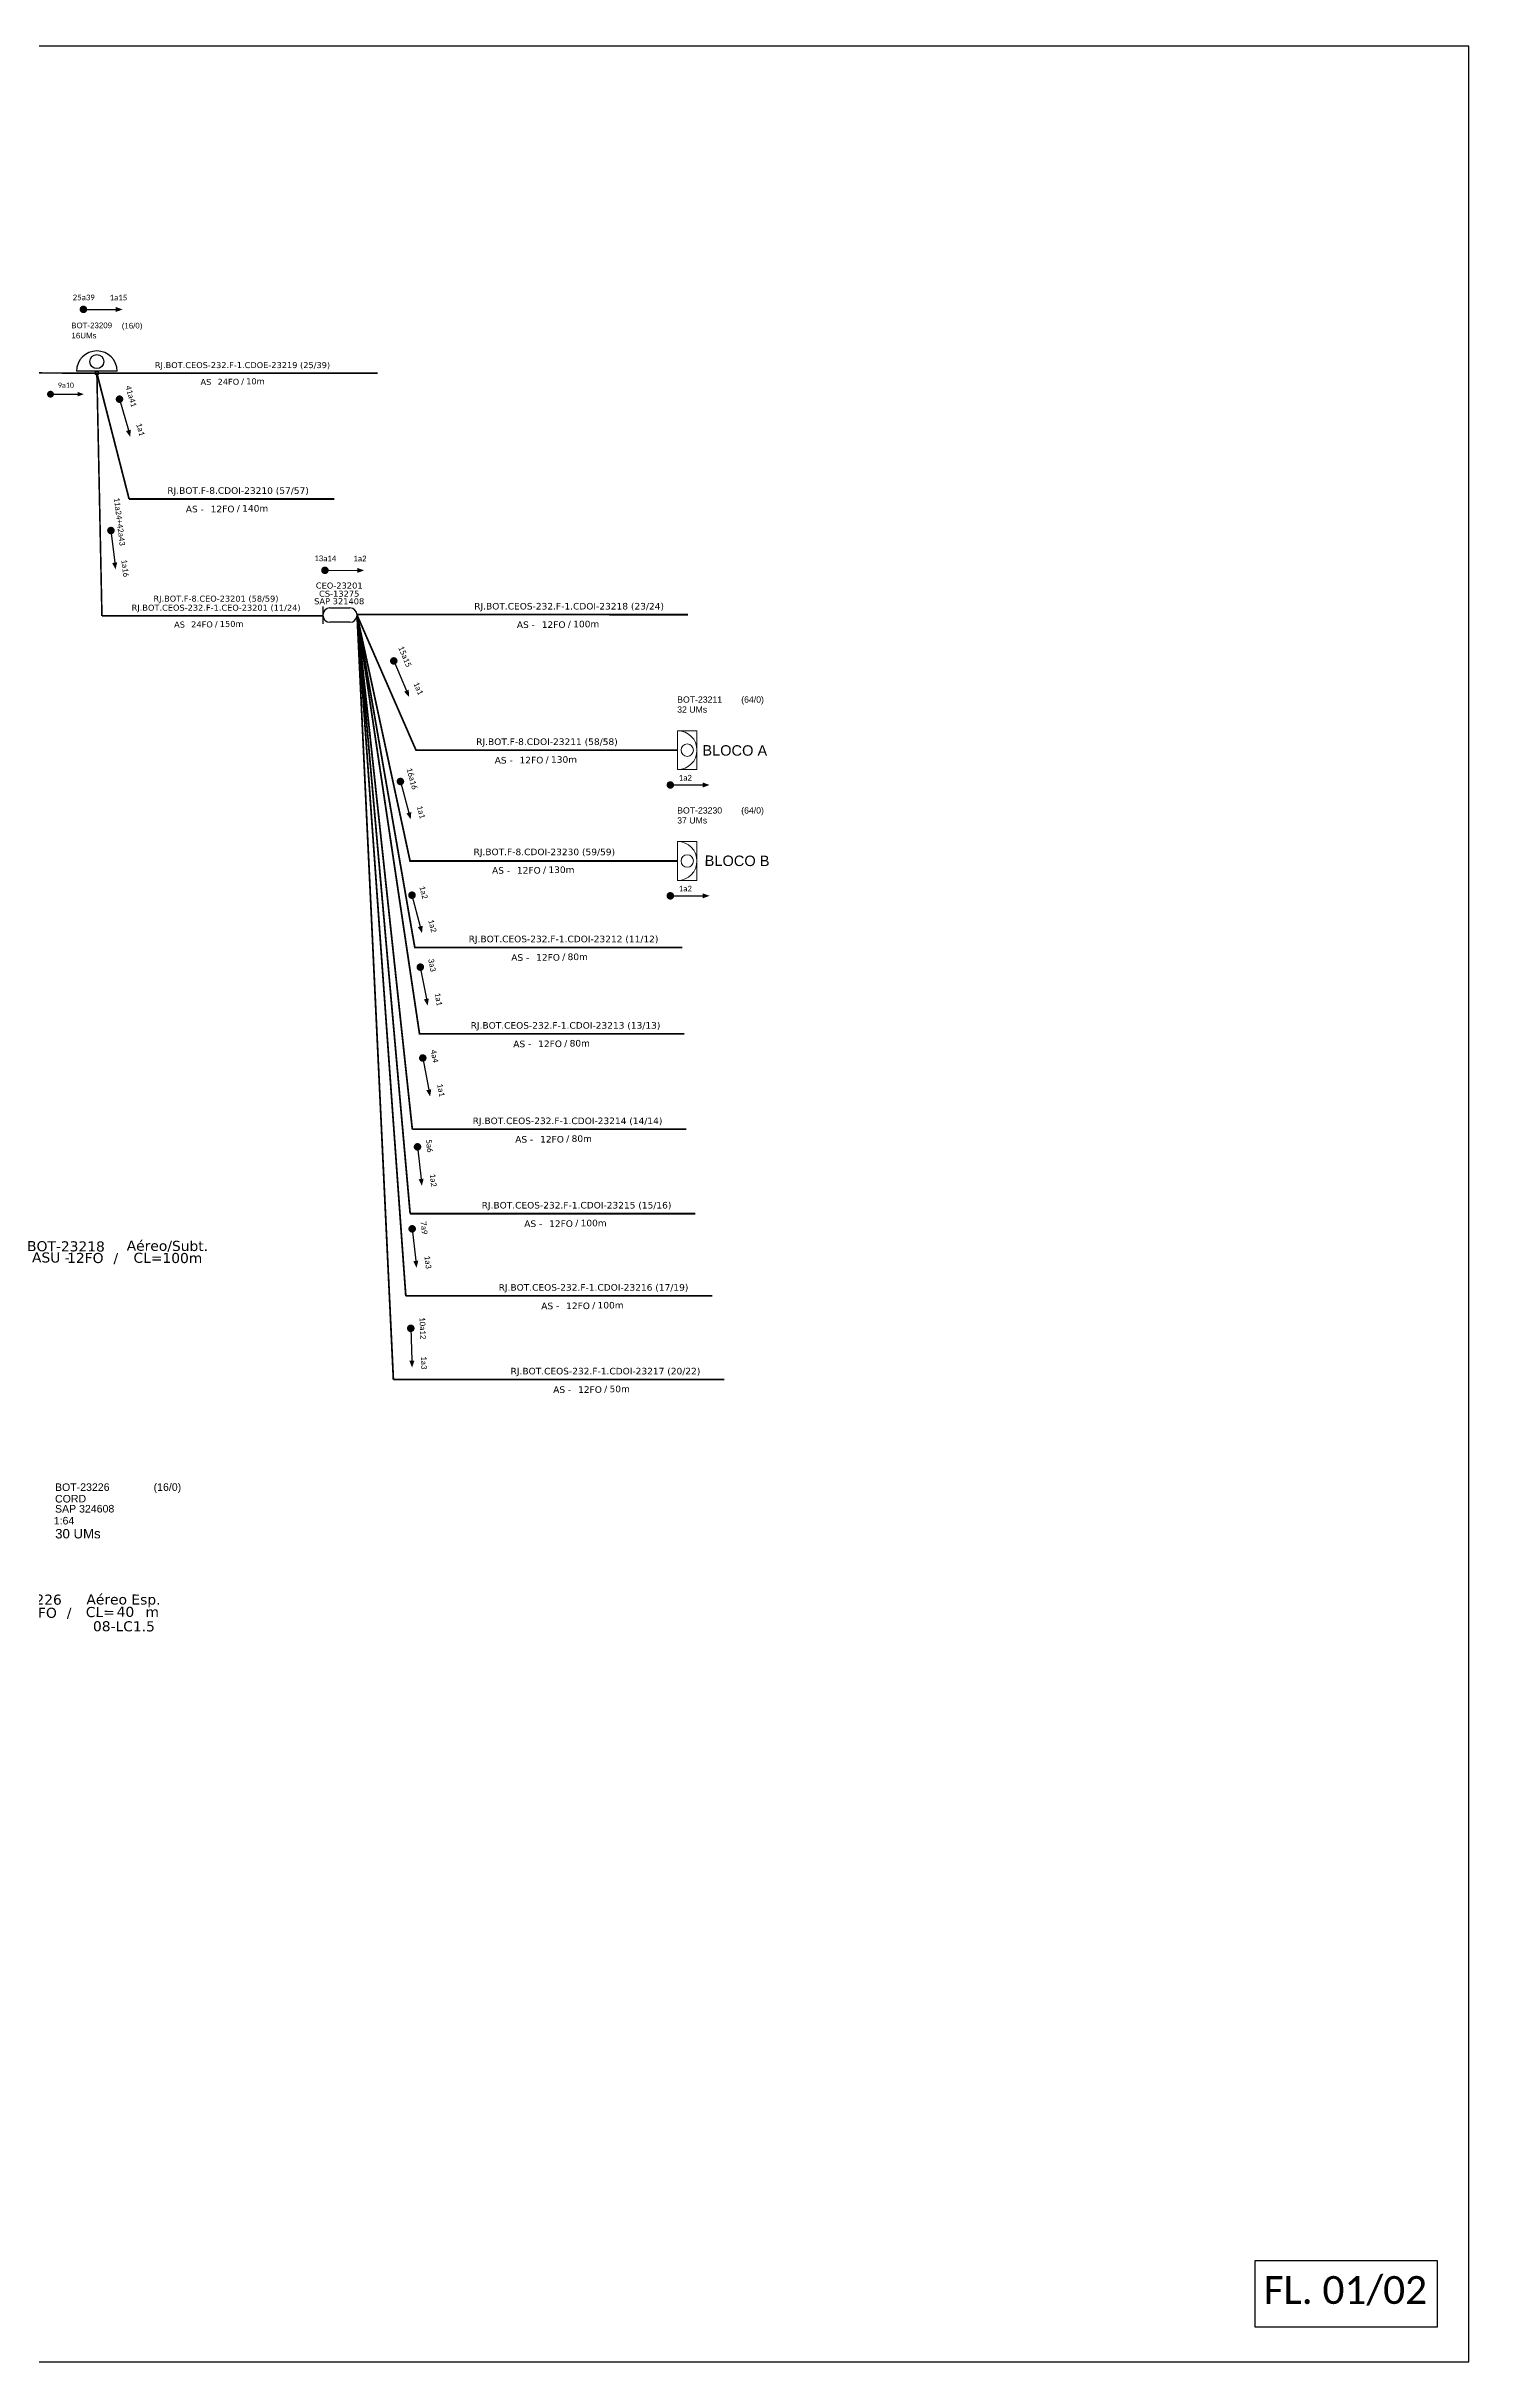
# Model space of a CAD drawing. Extents: x -89 to 749, y 35 to 1299.
# Drawn here: x 384 to 749, y 705 to 1299 of the extents above; entities that cross this region are included whole.
import ezdxf
from ezdxf.enums import TextEntityAlignment as Align

# ---------------------------------------------------------------- set-up
doc = ezdxf.new("R2010")
doc.units = 0
for name, color, linetype, lineweight in [("20.0-LEGENDA DOS CDO'S", 1, 'Continuous', 0), ('20.1-CDO_INTERIOR', 1, 'Continuous', 0), ('20.2-CDO_POSTE', 1, 'Continuous', 5), ('40.1-ETIQUETAS', 1, 'Continuous', 20)]:
    doc.layers.add(name, color=color, linetype=linetype, lineweight=lineweight)
for name, color, linetype in [('20.5-CEO', 1, 'Continuous'), ('CAP a instalar', 1, 'Continuous'), ('CD a instalar', 1, 'Continuous'), ('label_cabos', 7, 'Continuous'), ('Legenda', 1, 'Continuous'), ('SETA', 7, 'Continuous'), ('surveys legendas', 7, 'Continuous'), ('texto', 255, 'Continuous')]:
    doc.layers.add(name, color=color, linetype=linetype)
doc.layers.add('EXTRA', color=50, linetype='Continuous', plot=False)
doc.styles.add('ARIAL', font='arial.ttf')
doc.styles.add('DIGICADE', font='arial.ttf')
doc.styles.add('siredit', font='verdana.ttf')
doc.styles.get("Standard").update_dxf_attribs({"font": 'arial.ttf'})
doc.styles.add('WMF-Calibri0', font='calibri.ttf')
doc.linetypes.add('FENCELINE1', pattern='A,0.25,-0.1,[133,ltypeshp.shx,S=0.1,R=0,X=-0.1,Y=0],-0.1,1', length=1.45)

# ---------------------------------------------------------------- blocks, each defined once
blk = doc.blocks.new('SETA1')
at = {"const_width": 1.1}
blk.add_lwpolyline([(-5.28, 0, 1), (-4.18, 0, 1)], format="xyb", close=True, dxfattribs=at)
at = {"layer": 'SETA'}
blk.add_lwpolyline([(-4.73, 0), (4.73, 0)], dxfattribs=at)
blk.add_solid([(4.73, 0.73), (6.74, 0), (4.73, -0.73)], dxfattribs=at)
blk = doc.blocks.new('CDOE-TEXTO PADRÃO')
at = {"layer": "20.0-LEGENDA DOS CDO'S", "color": 0, "style": 'ARIAL'}
for tag, p in [('CDO_N', (0.49, 7.39)), ('SAP', (0.51, 1.67)), ('CORDOALHA', (0.5, 4.33)), ('SPLITER_1', (0.59, -0.91)), ('(XX-XX_F)S', (0.54, -8.29)), ('SPLITER_2', (0.6, -3.55)), ('(XX-XX_L)S', (0.55, -10.83)), ('UMS', (0.55, -13.15))]:
    blk.add_attdef(tag, p, '', height=1.7, rotation=0.11799, dxfattribs=at)
blk.add_attdef('FIBRAS_UTILIZADAS', text='', height=1.7, rotation=0.11799, dxfattribs=at).set_placement((19.77, 7.43), align=Align.CENTER)
blk = doc.blocks.new('ETIQUETA_RS5F')
at = {"layer": '40.1-ETIQUETAS', "color": 0, "style": 'siredit'}
blk.add_text('/', height=1.5, dxfattribs=at).set_placement((1.58, -1.95), align=Align.MIDDLE_RIGHT)
for tag, p in [('ETIQUETA_R_SECUNDARIA', (1.21, 2.1)), ('ETIQUETA_R_PRIMARIA', (1.21, 4.1)), ('F_ATIVAS/F_MORTAS', (1.14, -4.24))]:
    blk.add_attdef(tag, text='', height=1.5, dxfattribs=at).set_placement(p, align=Align.MIDDLE_CENTER)
for tag, p in [('TIPO_CABO', (-6.58, -2.12)), ('CAP_CABO', (0.4, -2.09))]:
    blk.add_attdef(tag, text='', height=1.5, dxfattribs=at).set_placement(p, align=Align.MIDDLE_RIGHT)
blk.add_attdef('METROS', text='', height=1.5, dxfattribs=at).set_placement((2.14, -1.95), align=Align.MIDDLE_LEFT)
for tag, p in [('FUSÃO_1', (0.85, -8.39)), ('FUSÃO_2', (0.85, -10.6)), ('FUSÃO_3', (0.85, -12.93)), ('FUSÃO_4', (0.85, -15.14)), ('FUSÃO_5', (0.85, -17.16))]:
    blk.add_attdef(tag, text='', height=1.5, dxfattribs=at).set_placement(p, align=Align.CENTER)
blk = doc.blocks.new('CDOI_INT')
at = {"layer": '20.1-CDO_INTERIOR', "color": 0, "lineweight": 18}
blk.add_lwpolyline([(4.25, -4.25), (4.25, 4.25), (0, 4.25), (0, -4.25)], close=True, dxfattribs=at)
blk.add_circle((2.12, 0), 1.36, dxfattribs=at)
blk.add_arc((0, 0), 4.25, 270, 90, dxfattribs=at)
at = {"layer": "20.0-LEGENDA DOS CDO'S", "color": 0, "style": 'ARIAL'}
for tag, p in [('CDO_N', (-0.08, 10.38)), ('SPLITER_1', (21.18, 10.38)), ('SAP', (-0.08, 6.23)), ('SURVEY', (-0.08, 8.2)), ('SPLITER_2', (21.19, 8.68)), ('1:XX', (5.94, -2.22)), ('UMS', (5.94, -4.24))]:
    blk.add_attdef(tag, p, '', height=1.36, dxfattribs=at)
blk.add_attdef('FIBRAS_UTILIZADAS', text='', height=1.36, dxfattribs=at).set_placement((15.34, 10.38), align=Align.CENTER)
blk = doc.blocks.new('Inst CDOE-16 CAIXA DIST OPT CDOE 48F_16D C_SPL_2_1_8')
at = {"layer": "20.0-LEGENDA DOS CDO'S", "color": 0, "style": 'ARIAL'}
for tag, p, height in [('FID', (0.12, 5.25), 0.8), ('1:XX', (-0.01, 1.7), 0.8), ('SAP', (0.12, 2.96), 0.8), ('CORDOALHA', (0.12, 4.02), 0.8), ('UMS', (0.14, 0.22), 1)]:
    blk.add_attdef(tag, p, '', height=height, rotation=0.118, dxfattribs=at)
at = {"layer": "20.0-LEGENDA DOS CDO'S", "color": 0}
for tag, p, style, flags in [('ID_ATIVIDADE', (0.12, 6.47), 'ARIAL', 3), ('FATOR', (7.92, 6.47), 'ARIAL', 1), ('QTDE', (0.1, -1.17), 'DIGICADE', 3)]:
    blk.add_attdef(tag, p, '', height=0.8, rotation=0.118, dxfattribs=dict(at, style=style, flags=flags))
at = {"layer": "20.0-LEGENDA DOS CDO'S", "color": 0, "style": 'ARIAL'}
blk.add_attdef('FIBRAS_UTILIZADAS', text='', height=0.8, rotation=0.118, dxfattribs=at).set_placement((8.08, 5.26), align=Align.CENTER)
blk = doc.blocks.new('LEGENDA DOS CABOS')
at = {"layer": 'EXTRA', "color": 0, "style": 'siredit'}
for tag, p in [('ID', (4.6, 0.97)), ('XX', (9.03, 0.97))]:
    blk.add_attdef(tag, text='', height=0.48, rotation=359.69, dxfattribs=at).set_placement(p, align=Align.MIDDLE_CENTER)
at = {"layer": 'Legenda', "color": 0, "style": 'siredit'}
for tag, p in [('TIPO_CABO', (1.31, 0)), ('CABO', (4.69, -0.05)), ('/', (6.81, -0.05)), ('METROS', (10.03, -0.05))]:
    blk.add_attdef(tag, text='', height=0.8, rotation=359.69, dxfattribs=at).set_placement(p, align=Align.MIDDLE_CENTER)
blk = doc.blocks.new('Inst CB ESP CFOA-SM-AS-80-TS-24')
at = {"layer": 'label_cabos', "color": 0, "style": 'siredit'}
for tag, flags, p in [('ID_ATIVIDADE', 3, (1.31, 2.67)), ('FATOR', 1, (11.56, 2.55))]:
    blk.add_attdef(tag, text='', height=1, rotation=359.69, dxfattribs=dict(at, flags=flags)).set_placement(p, align=Align.MIDDLE_CENTER)
for tag, p in [('TIPO_CABO', (1.76, 0)), ('DESTINO_CABO', (3.13, 1.26)), ('CABO', (4.69, -0.05)), ('/', (7.71, -0.05)), ('LANCE', (10.81, 0)), ('TIPO_CABO', (13.11, 1.24)), ('UND', (15.96, 0)), ('FID', (13.15, -1.41))]:
    blk.add_attdef(tag, text='', height=1, rotation=359.69, dxfattribs=at).set_placement(p, align=Align.MIDDLE_CENTER)
blk.add_attdef('QTDE', (12.43, -0.47), '', height=1, rotation=359.69, dxfattribs=at)

msp = doc.modelspace()

# ---------------------------------------------------------------- linework, layer by layer
msp.add_lwpolyline([(-89.32, 705.02), (749.25, 705.02), (749.25, 1299.02), (-89.32, 1299.02), (-89.32, 705.02)])
for points, const_width in [([(385.04, 1209.77, 1), (385.92, 1209.77, 1)], 0.877), ([(543.98, 1109.52, 1), (544.95, 1109.52, 1)], 0.965), ([(543.98, 1081.08, 1), (544.95, 1081.08, 1)], 0.965)]:
    msp.add_lwpolyline(points, format="xyb", close=True, dxfattribs=dict(const_width=const_width))
msp.add_lwpolyline([(694.47, 730.96), (741.12, 730.96), (741.12, 713.92), (694.47, 713.92)], close=True)
at = {"layer": '20.5-CEO', "color": 5}
for p, q in [((457.16, 1154.93), (462.28, 1154.93)), ((462.28, 1151.27), (457.16, 1151.27))]:
    msp.add_line(p, q, dxfattribs=at)
msp.add_lwpolyline([(455.33, 1155.3), (455.33, 1150.9)], dxfattribs=at)
for centre, start, end in [((457.16, 1153.1), 90, 270), ((462.28, 1153.1), 270, 90)]:
    msp.add_arc(centre, 1.83, start, end, dxfattribs=at)
at = {"layer": 'CAP a instalar', "color": 7, "linetype": 'FENCELINE1', "ltscale": 7, "const_width": 0.409}
for points in [[(300.86, 1215.52), (397.37, 1215.17)], [(397.37, 1215.17), (398.67, 1152.91)], [(397.37, 1215.17), (469.42, 1215.17)], [(398.67, 1152.91), (455.34, 1152.89)]]:
    msp.add_lwpolyline(points, dxfattribs=at)
at = {"layer": 'CD a instalar', "color": 7, "linetype": 'FENCELINE1', "ltscale": 7, "const_width": 0.45}
for points in [[(397.37, 1215.17), (405.64, 1182.88)], [(405.64, 1182.88), (458.28, 1182.89)]]:
    msp.add_lwpolyline(points, dxfattribs=at)
at = {"layer": 'CD a instalar', "color": 8, "linetype": 'FENCELINE1', "ltscale": 7}
for points in [[(464.11, 1153.24, 0.45, 0.45, 0), (464.11, 1153.24, 0.45, 0.45, 0), (548.97, 1153.22, 0.45, 0.45, 0)], [(464.11, 1153.09, 0.45, 0.45, 0), (478.92, 1067.84, 0.45, 0.45, 0), (547.53, 1067.85, 0.45, 0.45, 0)], [(464.11, 1153.09, 0.45, 0.45, 0), (480.13, 1045.67, 0.45, 0.45, 0), (548.05, 1045.68, 0.45, 0.45, 0)], [(464.11, 1153.09, 0.45, 0.45, 0), (478.28, 1021.2, 0.45, 0.45, 0)], [(464.11, 1153.09, 0.45, 0.45, 0), (477.73, 999.54, 0.45, 0.45, 0)], [(478.28, 1021.2, 0.45, 0.45, 0), (478.28, 1021.2, 0.45, 0.45, 0), (548.56, 1021.2, 0.45, 0.45, 0)], [(477.73, 999.54, 0.45, 0.45, 0), (477.73, 999.54, 0.45, 0.45, 0), (550.87, 999.54, 0.45, 0.45, 0)], [(476.61, 978.46, 0.45, 0.45, 0), (476.61, 978.46, 0.45, 0.45, 0), (555.22, 978.46, 0.45, 0.45, 0)], [(473.43, 956.98, 0.45, 0.45, 0), (473.43, 956.98, 0.45, 0.45, 0), (558.29, 956.98, 0.45, 0.45, 0)]]:
    msp.add_lwpolyline(points, format="xyseb", dxfattribs=at)
at = {"layer": 'CD a instalar', "linetype": 'FENCELINE1', "ltscale": 7, "const_width": 0.45}
for points in [[(464.11, 1153.1), (479.23, 1118.45), (546.32, 1118.46)], [(464.11, 1153.09), (477.71, 1090.01), (546.32, 1090.02)]]:
    msp.add_lwpolyline(points, dxfattribs=at)
at = {"layer": 'CD a instalar', "color": 8, "linetype": 'FENCELINE1', "ltscale": 7, "const_width": 0.45}
for points in [[(476.61, 978.46), (464.11, 1153.09)], [(473.43, 956.98), (464.11, 1153.09)]]:
    msp.add_lwpolyline(points, dxfattribs=at)
at = {"layer": 'label_cabos', "color": 7}
msp.add_line((402.59, 1215.65), (392.15, 1215.65), dxfattribs=at)
for centre, radius in [((397.37, 1218.13), 1.8), ((397.37, 1215.17), 0.483)]:
    msp.add_circle(centre, radius, dxfattribs=at)
msp.add_arc((397.37, 1215.65), 5.22, 0, 180, dxfattribs=at)
at = {"layer": 'SETA'}
for points in [[(385.48, 1209.77), (393.03, 1209.77)], [(544.46, 1109.52), (552.76, 1109.52)], [(544.46, 1081.08), (552.76, 1081.08)]]:
    msp.add_lwpolyline(points, dxfattribs=at)
for points in [[(392.42, 1210.36), (394.03, 1209.78), (392.42, 1209.19)], [(552.76, 1110.16), (554.53, 1109.52), (552.76, 1108.87)], [(552.76, 1081.72), (554.53, 1081.08), (552.76, 1080.43)]]:
    msp.add_solid(points, dxfattribs=at)

# ---------------------------------------------------------------- block references
at = {"layer": "20.0-LEGENDA DOS CDO'S", "color": 7, "lineweight": 0}
ref = msp.add_blockref('Inst CDOE-16 CAIXA DIST OPT CDOE 48F_16D C_SPL_2_1_8', (386.34, 915.69), dxfattribs=dict(at, xscale=2.422944121246282, yscale=2.422944121246282, zscale=2.422944121245154))
ref.add_attrib('FID', 'BOT-23226', (386.63, 928.4), dxfattribs={"color": 0, "height": 1.938, "rotation": 0.11799, "style": 'ARIAL'})
ref.add_attrib('CORDOALHA', 'CORD', (386.64, 925.44), dxfattribs={"color": 0, "height": 1.938, "rotation": 0.11799, "style": 'ARIAL'})
ref.add_attrib('SAP', 'SAP 324608', (386.64, 922.86), dxfattribs={"color": 0, "height": 1.938, "rotation": 0.11799, "style": 'ARIAL'})
ref.add_attrib('1:XX', '1:64', (386.31, 919.81), dxfattribs={"color": 0, "height": 1.938, "rotation": 0.11799, "style": 'ARIAL'})
ref.add_attrib('UMS', '30 UMs', (386.68, 916.22), dxfattribs={"color": 0, "height": 2.423, "rotation": 0.11799, "style": 'ARIAL'})
ref.add_attrib('FIBRAS_UTILIZADAS', '(16/0)', dxfattribs={"color": 0, "height": 1.938, "rotation": 0.11799, "style": 'ARIAL'}).set_placement((419, 928.44), align=Align.RIGHT)
at = {"layer": '20.2-CDO_POSTE', "color": 7}
ref = msp.add_blockref('CDOE-TEXTO PADRÃO', (397.02, 1216.98), dxfattribs=dict(at, xscale=0.8529282685183965, yscale=0.8529282685183965, zscale=0.8529282685183965))
ref.add_attrib('CDO_N', 'BOT-23209', (390.8, 1226.69), dxfattribs={"layer": "20.0-LEGENDA DOS CDO'S", "color": 0, "height": 1.45, "rotation": 0.11799, "style": 'ARIAL'})
ref.add_attrib('CORDOALHA', '16UMs', (390.86, 1224.08), dxfattribs={"layer": "20.0-LEGENDA DOS CDO'S", "color": 0, "height": 1.45, "rotation": 0.11799, "style": 'ARIAL'})
ref.add_attrib('FIBRAS_UTILIZADAS', '       (16/0)', dxfattribs={"layer": "20.0-LEGENDA DOS CDO'S", "color": 0, "height": 1.4499, "rotation": 0.11799, "style": 'ARIAL'}).set_placement((404.44, 1226.63), align=Align.CENTER)
at = {"layer": '40.1-ETIQUETAS', "color": 7}
ref = msp.add_blockref('ETIQUETA_RS5F', (433.5, 1215.09), dxfattribs=dict(at, xscale=1.02351390604675, yscale=1.02351390604675, zscale=1.02351390604675))
ref.add_attrib('ETIQUETA_R_SECUNDARIA', 'RJ.BOT.CEOS-232.F-1.CDOE-23219 (25/39)', dxfattribs={"color": 0, "height": 1.5353, "style": 'siredit'}).set_placement((434.72, 1217.24), align=Align.MIDDLE_CENTER)
ref.add_attrib('TIPO_CABO', 'AS', dxfattribs={"color": 0, "height": 1.535, "style": 'siredit'}).set_placement((426.73, 1212.92), align=Align.MIDDLE_RIGHT)
ref.add_attrib('CAP_CABO', '24FO', dxfattribs={"color": 0, "height": 1.535, "style": 'siredit'}).set_placement((433.88, 1212.95), align=Align.MIDDLE_RIGHT)
ref.add_attrib('METROS', '10m', dxfattribs={"color": 0, "height": 1.535, "style": 'siredit'}).set_placement((435.67, 1213.09), align=Align.MIDDLE_LEFT)
ref = msp.add_blockref('ETIQUETA_RS5F', (426.73, 1152.85), dxfattribs=dict(at, xscale=1.02351390604675, yscale=1.02351390604675, zscale=1.02351390604675))
ref.add_attrib('ETIQUETA_R_PRIMARIA', 'RJ.BOT.F-8.CEO-23201 (58/59)', dxfattribs={"color": 0, "height": 1.5353, "style": 'siredit'}).set_placement((427.91, 1157.33), align=Align.MIDDLE_CENTER)
ref.add_attrib('ETIQUETA_R_SECUNDARIA', 'RJ.BOT.CEOS-232.F-1.CEO-23201 (11/24)', dxfattribs={"color": 0, "height": 1.5353, "style": 'siredit'}).set_placement((427.95, 1155), align=Align.MIDDLE_CENTER)
ref.add_attrib('TIPO_CABO', 'AS', dxfattribs={"color": 0, "height": 1.535, "style": 'siredit'}).set_placement((419.96, 1150.68), align=Align.MIDDLE_RIGHT)
ref.add_attrib('CAP_CABO', '24FO', dxfattribs={"color": 0, "height": 1.535, "style": 'siredit'}).set_placement((427.11, 1150.71), align=Align.MIDDLE_RIGHT)
ref.add_attrib('METROS', '150m', dxfattribs={"color": 0, "height": 1.535, "style": 'siredit'}).set_placement((428.9, 1150.85), align=Align.MIDDLE_LEFT)
at = {"layer": '40.1-ETIQUETAS'}
ref = msp.add_blockref('CDOI_INT', (546.32, 1118.46), dxfattribs=dict(at, xscale=1.173178156487532, yscale=1.173178156487532, zscale=1.173178156487532))
ref.add_attrib('CDO_N', 'BOT-23211', (546.23, 1130.64), dxfattribs={"layer": "20.0-LEGENDA DOS CDO'S", "color": 0, "height": 1.596, "style": 'ARIAL'})
ref.add_attrib('FIBRAS_UTILIZADAS', '    (64/0)', dxfattribs={"layer": "20.0-LEGENDA DOS CDO'S", "color": 0, "height": 1.596, "style": 'ARIAL'}).set_placement((564.32, 1130.64), align=Align.CENTER)
ref.add_attrib('SURVEY', '32 UMs', (546.23, 1128.08), dxfattribs={"layer": "20.0-LEGENDA DOS CDO'S", "color": 0, "height": 1.596, "style": 'ARIAL'})
ref = msp.add_blockref('CDOI_INT', (546.32, 1090.02), dxfattribs=dict(at, xscale=1.173178156487532, yscale=1.173178156487532, zscale=1.173178156487532))
ref.add_attrib('CDO_N', 'BOT-23230', (546.23, 1102.2), dxfattribs={"layer": "20.0-LEGENDA DOS CDO'S", "color": 0, "height": 1.596, "style": 'ARIAL'})
ref.add_attrib('FIBRAS_UTILIZADAS', '    (64/0)', dxfattribs={"layer": "20.0-LEGENDA DOS CDO'S", "color": 0, "height": 1.596, "style": 'ARIAL'}).set_placement((564.32, 1102.2), align=Align.CENTER)
ref.add_attrib('SURVEY', '37 UMs', (546.23, 1099.64), dxfattribs={"layer": "20.0-LEGENDA DOS CDO'S", "color": 0, "height": 1.596, "style": 'ARIAL'})
at = {"layer": 'CD a instalar', "color": 7}
ref = msp.add_blockref('ETIQUETA_RS5F', (432.26, 1182.68), dxfattribs=dict(at, xscale=1.125865298012551, yscale=1.125865298012551, zscale=1.125865298012551))
ref.add_attrib('ETIQUETA_R_PRIMARIA', 'RJ.BOT.F-8.CDOI-23210 (57/57)', dxfattribs={"layer": '40.1-ETIQUETAS', "color": 0, "height": 1.6888, "style": 'siredit'}).set_placement((433.59, 1185.05), align=Align.MIDDLE_CENTER)
ref.add_attrib('TIPO_CABO', 'AS -', dxfattribs={"layer": '40.1-ETIQUETAS', "color": 0, "height": 1.689, "style": 'siredit'}).set_placement((424.81, 1180.3), align=Align.MIDDLE_RIGHT)
ref.add_attrib('CAP_CABO', '12FO', dxfattribs={"layer": '40.1-ETIQUETAS', "color": 0, "height": 1.689, "style": 'siredit'}).set_placement((432.67, 1180.32), align=Align.MIDDLE_RIGHT)
ref.add_attrib('METROS', '140m', dxfattribs={"layer": '40.1-ETIQUETAS', "color": 0, "height": 1.689, "style": 'siredit'}).set_placement((434.64, 1180.48), align=Align.MIDDLE_LEFT)
at = {"layer": 'CD a instalar', "color": 8}
ref = msp.add_blockref('ETIQUETA_RS5F', (517.17, 1153.02), dxfattribs=dict(at, xscale=1.125865298012551, yscale=1.125865298012551, zscale=1.125865298012551))
ref.add_attrib('ETIQUETA_R_PRIMARIA', 'RJ.BOT.CEOS-232.F-1.CDOI-23218 (23/24)', dxfattribs={"layer": '40.1-ETIQUETAS', "color": 0, "height": 1.6888, "style": 'siredit'}).set_placement((518.5, 1155.38), align=Align.MIDDLE_CENTER)
ref.add_attrib('TIPO_CABO', 'AS -', dxfattribs={"layer": '40.1-ETIQUETAS', "color": 0, "height": 1.689, "style": 'siredit'}).set_placement((509.72, 1150.63), align=Align.MIDDLE_RIGHT)
ref.add_attrib('CAP_CABO', '12FO', dxfattribs={"layer": '40.1-ETIQUETAS', "color": 0, "height": 1.689, "style": 'siredit'}).set_placement((517.58, 1150.66), align=Align.MIDDLE_RIGHT)
ref.add_attrib('METROS', '100m', dxfattribs={"layer": '40.1-ETIQUETAS', "color": 0, "height": 1.689, "style": 'siredit'}).set_placement((519.55, 1150.81), align=Align.MIDDLE_LEFT)
at = {"layer": 'CD a instalar'}
ref = msp.add_blockref('ETIQUETA_RS5F', (511.48, 1118.25), dxfattribs=dict(at, xscale=1.125865298012551, yscale=1.125865298012551, zscale=1.125865298012551))
ref.add_attrib('ETIQUETA_R_PRIMARIA', 'RJ.BOT.F-8.CDOI-23211 (58/58)', dxfattribs={"layer": '40.1-ETIQUETAS', "color": 0, "height": 1.6888, "style": 'siredit'}).set_placement((512.82, 1120.62), align=Align.MIDDLE_CENTER)
ref.add_attrib('TIPO_CABO', 'AS -', dxfattribs={"layer": '40.1-ETIQUETAS', "color": 0, "height": 1.689, "style": 'siredit'}).set_placement((504.04, 1115.87), align=Align.MIDDLE_RIGHT)
ref.add_attrib('CAP_CABO', '12FO', dxfattribs={"layer": '40.1-ETIQUETAS', "color": 0, "height": 1.689, "style": 'siredit'}).set_placement((511.9, 1115.9), align=Align.MIDDLE_RIGHT)
ref.add_attrib('METROS', '130m', dxfattribs={"layer": '40.1-ETIQUETAS', "color": 0, "height": 1.689, "style": 'siredit'}).set_placement((513.86, 1116.05), align=Align.MIDDLE_LEFT)
ref = msp.add_blockref('ETIQUETA_RS5F', (510.81, 1089.98), dxfattribs=dict(at, xscale=1.125865298012551, yscale=1.125865298012551, zscale=1.125865298012551))
ref.add_attrib('ETIQUETA_R_PRIMARIA', 'RJ.BOT.F-8.CDOI-23230 (59/59)', dxfattribs={"layer": '40.1-ETIQUETAS', "color": 0, "height": 1.6888, "style": 'siredit'}).set_placement((512.14, 1092.35), align=Align.MIDDLE_CENTER)
ref.add_attrib('TIPO_CABO', 'AS -', dxfattribs={"layer": '40.1-ETIQUETAS', "color": 0, "height": 1.689, "style": 'siredit'}).set_placement((503.36, 1087.6), align=Align.MIDDLE_RIGHT)
ref.add_attrib('CAP_CABO', '12FO', dxfattribs={"layer": '40.1-ETIQUETAS', "color": 0, "height": 1.689, "style": 'siredit'}).set_placement((511.22, 1087.63), align=Align.MIDDLE_RIGHT)
ref.add_attrib('METROS', '130m', dxfattribs={"layer": '40.1-ETIQUETAS', "color": 0, "height": 1.689, "style": 'siredit'}).set_placement((513.19, 1087.78), align=Align.MIDDLE_LEFT)
at = {"layer": 'CD a instalar', "color": 8}
ref = msp.add_blockref('ETIQUETA_RS5F', (515.74, 1067.64), dxfattribs=dict(at, xscale=1.125865298012551, yscale=1.125865298012551, zscale=1.125865298012551))
ref.add_attrib('ETIQUETA_R_PRIMARIA', 'RJ.BOT.CEOS-232.F-1.CDOI-23212 (11/12)', dxfattribs={"layer": '40.1-ETIQUETAS', "color": 0, "height": 1.6888, "style": 'siredit'}).set_placement((517.07, 1070.01), align=Align.MIDDLE_CENTER)
ref.add_attrib('TIPO_CABO', 'AS -', dxfattribs={"layer": '40.1-ETIQUETAS', "color": 0, "height": 1.689, "style": 'siredit'}).set_placement((508.29, 1065.26), align=Align.MIDDLE_RIGHT)
ref.add_attrib('CAP_CABO', '12FO', dxfattribs={"layer": '40.1-ETIQUETAS', "color": 0, "height": 1.689, "style": 'siredit'}).set_placement((516.15, 1065.29), align=Align.MIDDLE_RIGHT)
ref.add_attrib('METROS', '80m', dxfattribs={"layer": '40.1-ETIQUETAS', "color": 0, "height": 1.689, "style": 'siredit'}).set_placement((518.11, 1065.44), align=Align.MIDDLE_LEFT)
ref = msp.add_blockref('ETIQUETA_RS5F', (516.25, 1045.47), dxfattribs=dict(at, xscale=1.125865298012551, yscale=1.125865298012551, zscale=1.125865298012551))
ref.add_attrib('ETIQUETA_R_PRIMARIA', 'RJ.BOT.CEOS-232.F-1.CDOI-23213 (13/13)', dxfattribs={"layer": '40.1-ETIQUETAS', "color": 0, "height": 1.6888, "style": 'siredit'}).set_placement((517.58, 1047.84), align=Align.MIDDLE_CENTER)
ref.add_attrib('TIPO_CABO', 'AS -', dxfattribs={"layer": '40.1-ETIQUETAS', "color": 0, "height": 1.689, "style": 'siredit'}).set_placement((508.8, 1043.09), align=Align.MIDDLE_RIGHT)
ref.add_attrib('CAP_CABO', '12FO', dxfattribs={"layer": '40.1-ETIQUETAS', "color": 0, "height": 1.689, "style": 'siredit'}).set_placement((516.66, 1043.12), align=Align.MIDDLE_RIGHT)
ref.add_attrib('METROS', '80m', dxfattribs={"layer": '40.1-ETIQUETAS', "color": 0, "height": 1.689, "style": 'siredit'}).set_placement((518.63, 1043.27), align=Align.MIDDLE_LEFT)
ref = msp.add_blockref('ETIQUETA_RS5F', (516.76, 1020.99), dxfattribs=dict(at, xscale=1.125865298012551, yscale=1.125865298012551, zscale=1.125865298012551))
ref.add_attrib('ETIQUETA_R_PRIMARIA', 'RJ.BOT.CEOS-232.F-1.CDOI-23214 (14/14)', dxfattribs={"layer": '40.1-ETIQUETAS', "color": 0, "height": 1.6888, "style": 'siredit'}).set_placement((518.09, 1023.36), align=Align.MIDDLE_CENTER)
ref.add_attrib('TIPO_CABO', 'AS -', dxfattribs={"layer": '40.1-ETIQUETAS', "color": 0, "height": 1.689, "style": 'siredit'}).set_placement((509.31, 1018.61), align=Align.MIDDLE_RIGHT)
ref.add_attrib('CAP_CABO', '12FO', dxfattribs={"layer": '40.1-ETIQUETAS', "color": 0, "height": 1.689, "style": 'siredit'}).set_placement((517.17, 1018.64), align=Align.MIDDLE_RIGHT)
ref.add_attrib('METROS', '80m', dxfattribs={"layer": '40.1-ETIQUETAS', "color": 0, "height": 1.689, "style": 'siredit'}).set_placement((519.14, 1018.79), align=Align.MIDDLE_LEFT)
ref = msp.add_blockref('ETIQUETA_RS5F', (519.07, 999.34), dxfattribs=dict(at, xscale=1.125865298012551, yscale=1.125865298012551, zscale=1.125865298012551))
ref.add_attrib('ETIQUETA_R_PRIMARIA', 'RJ.BOT.CEOS-232.F-1.CDOI-23215 (15/16)', dxfattribs={"layer": '40.1-ETIQUETAS', "color": 0, "height": 1.6888, "style": 'siredit'}).set_placement((520.4, 1001.71), align=Align.MIDDLE_CENTER)
ref.add_attrib('TIPO_CABO', 'AS -', dxfattribs={"layer": '40.1-ETIQUETAS', "color": 0, "height": 1.689, "style": 'siredit'}).set_placement((511.62, 996.96), align=Align.MIDDLE_RIGHT)
ref.add_attrib('CAP_CABO', '12FO', dxfattribs={"layer": '40.1-ETIQUETAS', "color": 0, "height": 1.689, "style": 'siredit'}).set_placement((519.48, 996.98), align=Align.MIDDLE_RIGHT)
ref.add_attrib('METROS', '100m', dxfattribs={"layer": '40.1-ETIQUETAS', "color": 0, "height": 1.689, "style": 'siredit'}).set_placement((521.45, 997.14), align=Align.MIDDLE_LEFT)
ref = msp.add_blockref('ETIQUETA_RS5F', (523.43, 978.26), dxfattribs=dict(at, xscale=1.125865298012551, yscale=1.125865298012551, zscale=1.125865298012551))
ref.add_attrib('ETIQUETA_R_PRIMARIA', 'RJ.BOT.CEOS-232.F-1.CDOI-23216 (17/19)', dxfattribs={"layer": '40.1-ETIQUETAS', "color": 0, "height": 1.6888, "style": 'siredit'}).set_placement((524.76, 980.63), align=Align.MIDDLE_CENTER)
ref.add_attrib('TIPO_CABO', 'AS -', dxfattribs={"layer": '40.1-ETIQUETAS', "color": 0, "height": 1.689, "style": 'siredit'}).set_placement((515.98, 975.87), align=Align.MIDDLE_RIGHT)
ref.add_attrib('CAP_CABO', '12FO', dxfattribs={"layer": '40.1-ETIQUETAS', "color": 0, "height": 1.689, "style": 'siredit'}).set_placement((523.84, 975.9), align=Align.MIDDLE_RIGHT)
ref.add_attrib('METROS', '100m', dxfattribs={"layer": '40.1-ETIQUETAS', "color": 0, "height": 1.689, "style": 'siredit'}).set_placement((525.8, 976.06), align=Align.MIDDLE_LEFT)
ref = msp.add_blockref('ETIQUETA_RS5F', (526.49, 956.78), dxfattribs=dict(at, xscale=1.125865298012551, yscale=1.125865298012551, zscale=1.125865298012551))
ref.add_attrib('ETIQUETA_R_PRIMARIA', 'RJ.BOT.CEOS-232.F-1.CDOI-23217 (20/22)', dxfattribs={"layer": '40.1-ETIQUETAS', "color": 0, "height": 1.6888, "style": 'siredit'}).set_placement((527.83, 959.15), align=Align.MIDDLE_CENTER)
ref.add_attrib('TIPO_CABO', 'AS -', dxfattribs={"layer": '40.1-ETIQUETAS', "color": 0, "height": 1.689, "style": 'siredit'}).set_placement((519.05, 954.4), align=Align.MIDDLE_RIGHT)
ref.add_attrib('CAP_CABO', '12FO', dxfattribs={"layer": '40.1-ETIQUETAS', "color": 0, "height": 1.689, "style": 'siredit'}).set_placement((526.91, 954.42), align=Align.MIDDLE_RIGHT)
ref.add_attrib('METROS', '50m', dxfattribs={"layer": '40.1-ETIQUETAS', "color": 0, "height": 1.689, "style": 'siredit'}).set_placement((528.87, 954.58), align=Align.MIDDLE_LEFT)
at = {"layer": 'label_cabos', "color": 0, "lineweight": 0}
ref = msp.add_blockref('LEGENDA DOS CABOS', (378.49, 986.96), dxfattribs=dict(at, xscale=2.584473729328165, yscale=2.584473729328165, zscale=2.584473729328165))
ref.add_attrib('ID', 'BOT-23218', dxfattribs={"color": 0, "height": 2.584, "rotation": 359.69001, "style": 'siredit'}).set_placement((389.44, 991.17), align=Align.MIDDLE_CENTER)
ref.add_attrib('CABO', '12FO', dxfattribs={"color": 0, "height": 2.584, "rotation": 359.69001, "style": 'siredit'}).set_placement((394.41, 988.19), align=Align.MIDDLE_CENTER)
ref.add_attrib('METROS', 'CL=100m', dxfattribs={"color": 0, "height": 2.584, "rotation": 359.69001, "style": 'siredit'}).set_placement((415.59, 988.19), align=Align.MIDDLE_CENTER)
ref.add_attrib('XX', 'Aéreo/Subt.', dxfattribs={"color": 0, "height": 2.5845, "rotation": 359.69001, "style": 'siredit'}).set_placement((415.46, 991.29), align=Align.MIDDLE_CENTER)
ref.add_attrib('/', '/', dxfattribs={"color": 0, "height": 2.58, "rotation": 359.69001, "style": 'siredit'}).set_placement((402.24, 988.19), align=Align.MIDDLE_CENTER)
ref.add_attrib('TIPO_CABO', 'ASU -', dxfattribs={"color": 0, "height": 2.584, "rotation": 359.69001, "style": 'siredit'}).set_placement((385.57, 988.31), align=Align.MIDDLE_CENTER)
at = {"layer": 'label_cabos'}
ref = msp.add_blockref('Inst CB ESP CFOA-SM-AS-80-TS-24', (370.32, 897.27), dxfattribs=dict(at, xscale=2.584473729328164, yscale=2.584473729328165, zscale=2.584473729328165, rotation=0.1315642866257039))
ref.add_attrib('DESTINO_CABO', 'BOT-23226', dxfattribs={"color": 0, "height": 2.584, "rotation": 359.82157, "style": 'siredit'}).set_placement((378.4, 900.55), align=Align.MIDDLE_CENTER)
ref.add_attrib('TIPO_CABO', 'Aéreo Esp.', dxfattribs={"color": 0, "height": 2.584, "rotation": 359.82157, "style": 'siredit'}).set_placement((404.19, 900.56), align=Align.MIDDLE_CENTER)
ref.add_attrib('CABO', '24FO', dxfattribs={"color": 0, "height": 2.584, "rotation": 359.82157, "style": 'siredit'}).set_placement((382.43, 897.16), align=Align.MIDDLE_CENTER)
ref.add_attrib('/', '/', dxfattribs={"color": 0, "height": 2.58, "rotation": 359.82157, "style": 'siredit'}).set_placement((390.26, 897.18), align=Align.MIDDLE_CENTER)
ref.add_attrib('TIPO_CABO', 'AS - ', dxfattribs={"color": 0, "height": 2.584, "rotation": 359.82157, "style": 'siredit'}).set_placement((374.87, 897.27), align=Align.MIDDLE_CENTER)
ref.add_attrib('FID', '08-LC1.5', dxfattribs={"color": 0, "height": 2.584, "rotation": 359.82157, "style": 'siredit'}).set_placement((404.31, 893.69), align=Align.MIDDLE_CENTER)
ref.add_attrib('LANCE', 'CL=', dxfattribs={"color": 0, "height": 2.584, "rotation": 359.82157, "style": 'siredit'}).set_placement((398.25, 897.34), align=Align.MIDDLE_CENTER)
ref.add_attrib('QTDE', '40', (402.44, 896.12), dxfattribs={"color": 0, "height": 2.584, "rotation": 359.82157, "style": 'siredit'})
ref.add_attrib('UND', 'm', dxfattribs={"color": 0, "height": 2.58, "rotation": 359.82157, "style": 'siredit'}).set_placement((411.58, 897.37), align=Align.MIDDLE_CENTER)
at = {"layer": 'SETA', "color": 7, "xscale": 0.8774982160574629, "yscale": 0.8774982160574629, "zscale": 0.8774982160574629, "rotation": 359.8364371412819}
msp.add_blockref('SETA1', (398.07, 1231.52), dxfattribs=at)
at = {"layer": 'SETA', "color": 2, "yscale": 0.8774982160574629, "zscale": 0.8774982160574629}
for p, xscale, rotation in [((404.31, 1204.5), 0.8774982160574629, 285.9208178413913), ((401.46, 1170.67), 0.8774982160574629, 276.7432222229841), ((460.02, 1164.58), 0.8774982160574629, 359.836437141282), ((475.15, 1137.53), 0.8774982160574629, 293.0059576470251), ((476.32, 1106.41), 0.8774982160574629, 285.1164095255951), ((479.26, 1077.24), 0.8774982160574629, 284.7954553810301), ((481.11, 1058.71), 0.8774982160574628, 280.7016738554321), ((481.74, 1035.4), 0.8774982160574629, 280.7016738554321), ((480.08, 1012.56), 0.8774982160574628, 276.3862428680068), ((478.71, 991.53), 0.8774982160574628, 276.3862428680068), ((478.03, 965.98), 0.8774982160574631, 271.9470080854201)]:
    msp.add_blockref('SETA1', p, dxfattribs=dict(at, xscale=xscale, rotation=rotation))

# ---------------------------------------------------------------- texts
at = {"color": 1, "style": 'WMF-Calibri0'}
msp.add_text('FL. 01/02', height=7.131, dxfattribs=at).set_placement((696.65, 719.85))
at = {"attachment_point": 5}
for s, insert, char_height, width in [('{\\fCalibri|b0|i0|c0|p34;\\C7;9a10}', (389.43, 1212.07), 1.3162, 22.2523), ('\\C7;\\fCalibri|b0|i0|c0|p34;1a2', (548.31, 1111.38), 1.4479, 24.4775), ('\\C7;\\fCalibri|b0|i0|c0|p34;1a2', (548.31, 1082.94), 1.4479, 24.4775)]:
    msp.add_mtext(s, dxfattribs=dict(at, insert=insert, char_height=char_height, width=width))
at = {"layer": '20.5-CEO', "color": 5, "style": 'siredit'}
for s, p in [('CEO-23201', (459.53, 1161.46)), ('CS-13275', (459.53, 1159.36)), ('SAP 321408', (459.53, 1157.43))]:
    msp.add_text(s, height=1.547, rotation=360, dxfattribs=at).set_placement(p, align=Align.TOP_CENTER)
at = {"layer": 'surveys legendas', "color": 2, "style": 'ARIAL'}
for s, p in [('BLOCO A', (552.67, 1117.07)), ('BLOCO B', (553.26, 1088.76))]:
    msp.add_text(s, height=2.68, rotation=359.7837, dxfattribs=at).set_placement(p)
at = {"layer": 'texto', "color": 7, "char_height": 1.4479, "width": 24.4775, "attachment_point": 5, "rotation": 359.83644}
for s, insert in [('{\\fCalibri|b0|i0|c0|p34;\\C7;25a39}', (394.01, 1234.59)), ('{\\fCalibri|b0|i0|c0|p34;\\C7;1a15}', (402.9, 1234.56))]:
    msp.add_mtext(s, dxfattribs=dict(at, insert=insert))
at = {"layer": 'texto', "char_height": 1.4479, "width": 24.4775, "attachment_point": 5}
for s, insert, rotation in [('{\\fCalibri|b0|i0|c0|p34;\\C7;41a41}', (406.14, 1209.25), 285.92082), ('{\\fCalibri|b0|i0|c0|p34;\\C7;1a1}', (408.57, 1200.71), 285.92082), ('{\\fCalibri|b0|i0|c0|p34;\\C7;11a24+42a43}', (403.2, 1177.08), 276.74322), ('{\\fCalibri|b0|i0|c0|p34;\\C7;1a16}', (404.61, 1165.14), 276.74322), ('{\\fCalibri|b0|i0|c0|p34;\\C7;13a14}', (455.96, 1167.65), 359.83644), ('{\\fCalibri|b0|i0|c0|p34;\\C7;1a2}', (464.85, 1167.62), 359.83644), ('{\\fCalibri|b0|i0|c0|p34;\\C7;15a15}', (476.38, 1142.47), 293.00596), ('{\\fCalibri|b0|i0|c0|p34;\\C7;1a1}', (479.85, 1134.29), 293.00596), ('{\\fCalibri|b0|i0|c0|p34;\\C7;16a16}', (478.21, 1111.14), 285.11641), ('{\\fCalibri|b0|i0|c0|p34;\\C7;1a1}', (480.53, 1102.56), 285.11641), ('{\\fCalibri|b0|i0|c0|p34;\\C7;1a2}', (481.18, 1081.95), 284.79546), ('{\\fCalibri|b0|i0|c0|p34;\\C7;1a2}', (483.45, 1073.36), 284.79546), ('{\\fCalibri|b0|i0|c0|p34;\\C7;3a3}', (483.36, 1063.28), 280.70167), ('{\\fCalibri|b0|i0|c0|p34;\\C7;1a1}', (485.01, 1054.54), 280.70167), ('{\\fCalibri|b0|i0|c0|p34;\\C7;4a4}', (483.99, 1039.96), 280.70167), ('{\\fCalibri|b0|i0|c0|p34;\\C7;1a1}', (485.64, 1031.23), 280.70167), ('{\\fCalibri|b0|i0|c0|p34;\\C7;5a6}', (482.66, 1016.94), 276.38624), ('{\\fCalibri|b0|i0|c0|p34;\\C7;1a2}', (483.65, 1008.11), 276.38624), ('{\\fCalibri|b0|i0|c0|p34;\\C7;7a9}', (481.3, 995.91), 276.38624), ('{\\fCalibri|b0|i0|c0|p34;\\C7;1a3}', (482.29, 987.08), 276.38624), ('{\\fCalibri|b0|i0|c0|p34;\\C7;10a12}', (480.95, 970.15), 271.94701), ('{\\fCalibri|b0|i0|c0|p34;\\C7;1a3}', (481.26, 961.27), 271.94701)]:
    msp.add_mtext(s, dxfattribs=dict(at, insert=insert, rotation=rotation))

doc.saveas('drawing.dxf')
